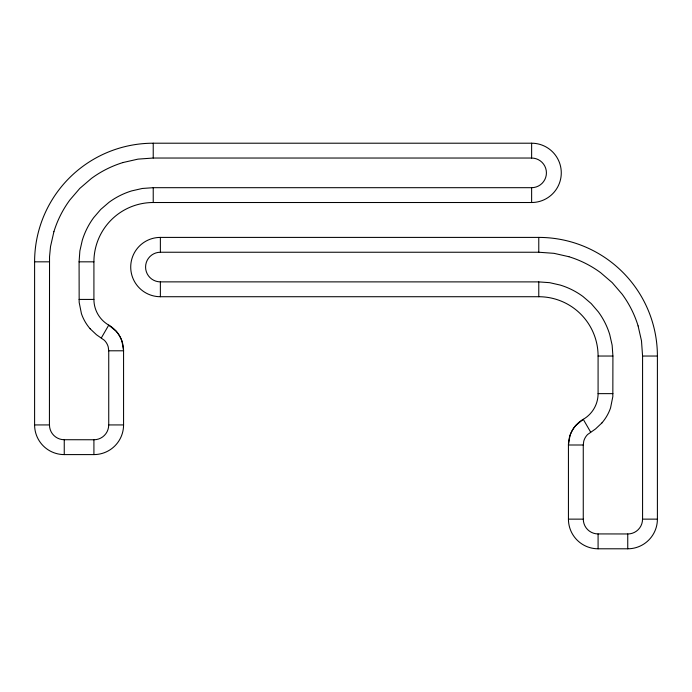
<?xml version="1.0" encoding="UTF-8"?>
<svg xmlns="http://www.w3.org/2000/svg" width="692" height="692" viewBox="0 0 692 692"><rect width="100%" height="100%" fill="white"/><g stroke="black" fill="none" stroke-linecap="round" stroke-linejoin="round"><path stroke-width="1.04" d="M34.6 424.931A29.652 29.652 0 0 0 64.252 454.592L93.913 454.592A29.652 29.652 0 0 0 123.565 424.931L123.565 350.792A29.652 29.652 0 0 0 108.739 325.11A29.652 29.652 0 0 1 93.913 299.428L93.913 261.827A59.313 59.313 0 0 1 153.226 202.514L531.629 202.514A29.652 29.652 0 0 0 561.281 172.862A29.652 29.652 0 0 0 531.629 143.209L153.226 143.209A118.626 118.626 0 0 0 34.6 261.827L34.6 424.931L49.426 424.931L49.53 256.732L50.516 246.594L53.898 231.708M90.124 328.761A45.421 45.421 0 0 1 81.448 313.727L79.165 302.352L79.087 261.827L79.865 250.945L82.279 240.314A75.376 75.376 0 0 1 93.679 217.651L100.781 209.391L109.051 202.28A75.376 75.376 0 0 1 131.705 190.888L142.344 188.466L153.226 187.688L531.629 187.688A14.809 14.809 0 0 0 546.421 172.862A14.809 14.809 0 0 0 531.629 158.053L531.629 143.209M568.435 519.138A29.652 29.652 0 0 0 598.087 548.791L627.748 548.791A29.652 29.652 0 0 0 657.4 519.138L657.4 356.034A118.626 118.626 0 0 0 538.774 237.408L160.371 237.408A29.652 29.652 0 0 0 130.719 267.069A29.652 29.652 0 0 0 160.371 296.721L538.774 296.721A59.313 59.313 0 0 1 598.087 356.034L598.087 393.636A29.652 29.652 0 0 1 583.261 419.317L575.796 425.45A30.284 30.284 0 0 0 570.009 435.467L568.435 444.999L568.435 519.138L583.261 519.138L583.261 444.999L583.763 441.159A15.077 15.077 0 0 1 587.603 434.515L595.535 428.936L601.876 422.968M160.371 237.408L160.371 252.243A14.809 14.809 0 0 0 145.579 267.069A14.809 14.809 0 0 0 160.371 281.869L538.774 281.895L549.656 282.673L560.295 285.087A75.376 75.376 0 0 1 582.949 296.487L591.219 303.598L598.321 311.858A75.376 75.376 0 0 1 609.721 334.521L612.135 345.152L612.913 356.034L612.835 396.551L610.552 407.934A45.421 45.421 0 0 1 601.876 422.959M101.326 337.955L108.739 325.11L116.204 331.243A30.284 30.284 0 0 1 121.991 341.26L123.565 350.792L108.739 350.792L108.237 346.952A15.077 15.077 0 0 0 104.397 340.308L96.465 334.738L90.124 328.761M123.098 162.508L137.993 159.125L153.226 158.035L531.629 158.035M160.371 252.243L538.774 252.243L554.007 253.333L568.902 256.706M34.6 261.827L49.426 261.827M79.087 261.827L93.913 261.827M79.087 299.428L93.913 299.428M598.087 356.034L612.913 356.034M638.102 325.915L641.484 340.801L642.574 356.034L657.4 356.034M598.087 393.636L612.913 393.636M123.565 424.931L108.739 424.931L108.739 350.792M49.469 424.931A14.74 14.74 0 0 0 64.252 439.714L93.913 439.757A14.74 14.74 0 0 0 108.696 424.931M583.261 444.999L568.435 444.999A29.652 29.652 0 0 1 583.261 419.317L590.674 432.163M657.4 519.138L642.574 519.138L642.574 356.034M583.304 519.138A14.74 14.74 0 0 0 598.087 533.921L627.748 533.964A14.74 14.74 0 0 0 642.531 519.138M627.748 533.964L627.748 548.791M598.087 533.964L598.087 548.791M538.774 237.408L538.774 252.243M538.774 281.895L538.774 296.721M531.629 187.688L531.629 202.514M160.371 281.895L160.371 296.721M153.226 143.209L153.226 158.035M153.226 187.688L153.226 202.514M93.913 439.757L93.913 454.592M64.252 439.757L64.252 454.592M123.098 162.508A105.521 105.521 0 0 0 91.379 178.467L79.805 188.414L69.857 199.988A105.521 105.521 0 0 0 53.898 231.708M568.902 256.715A105.521 105.521 0 0 1 600.621 272.674L612.195 282.621L622.143 294.187A105.521 105.521 0 0 1 638.102 325.915"/></g></svg>
